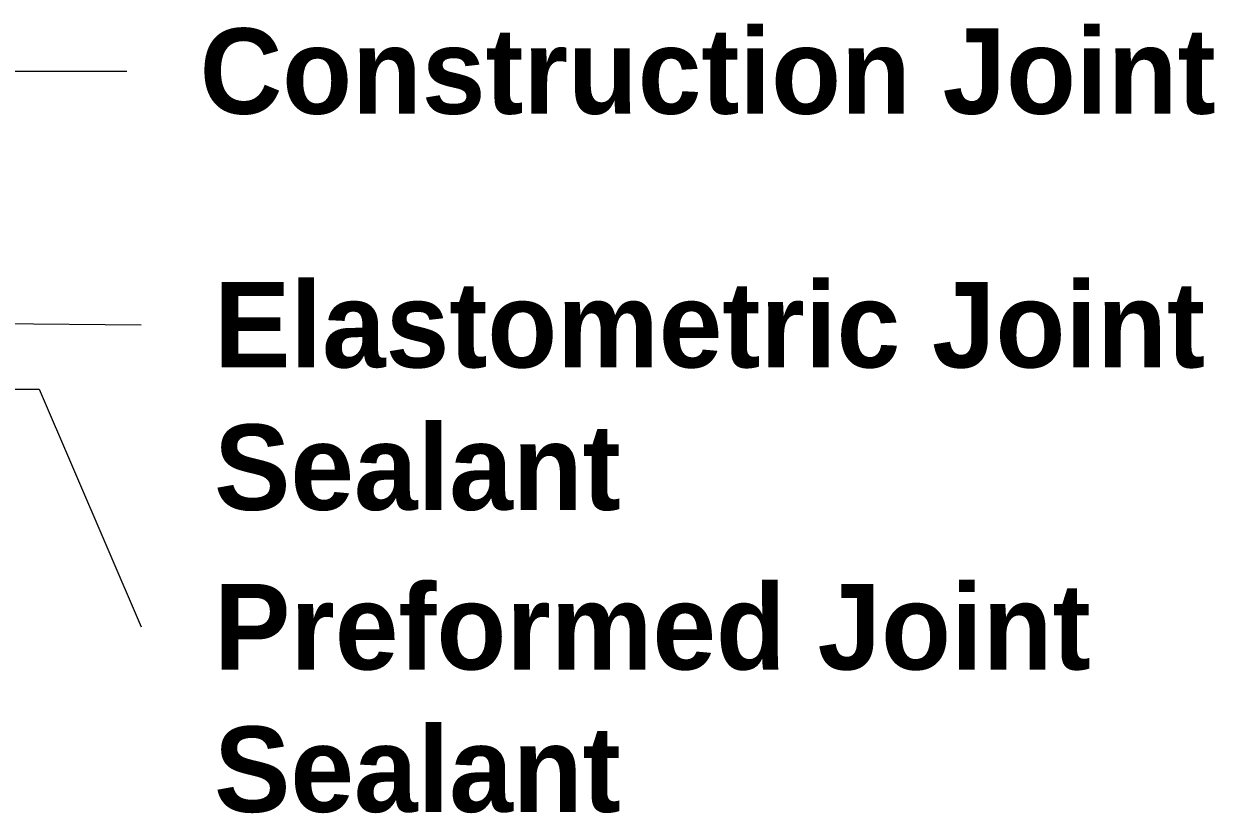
# Model space of a CAD drawing. Header units: inches. Extents: x -19229 to -222, y -6301 to 12387.
# Drawn here: x -284.3 to -221.6, y 6194.3 to 6235.9 of the extents above; entities that cross this region are included whole.
import ezdxf

# ---------------------------------------------------------------- set-up
doc = ezdxf.new("R2010")
doc.units = ezdxf.units.IN
doc.header["$MEASUREMENT"] = 0
doc.layers.add('G-ANNO-TEXT', color=231, linetype='Continuous', lineweight=9)
doc.styles.add('Century Gothic_B', font='', dxfattribs={"height": 4.5})
doc.styles.get('Century Gothic_B').set_extended_font_data('Century Gothic', bold=True)

msp = doc.modelspace()

# ---------------------------------------------------------------- linework, layer by layer
at = {"layer": 'G-ANNO-TEXT', "color": 147, "lineweight": 20}
for p, q in [((-289.17791, 6233.36722), (-278.85425, 6233.36722)), ((-298.13391, 6220.2038), (-278.09328, 6220.01181)), ((-298.34333, 6216.62565), (-283.47179, 6216.62565)), ((-283.47179, 6216.62565), (-278.09328, 6204.11032))]:
    msp.add_line(p, q, dxfattribs=at)

# ---------------------------------------------------------------- texts
at = {"layer": 'G-ANNO-TEXT', "color": 147, "lineweight": 20, "char_height": 4.5, "attachment_point": 1, "style": 'Century Gothic_B'}
for s, insert, width in [('Construction Joint', (-275.01425, 6235.61722), 66.8115), ('Elastometric Joint ', (-274.25328, 6222.26181), 65.9025), ('Sealant', (-274.25328, 6214.76181), 28.179), ('Preformed Joint ', (-274.25328, 6206.36032), 60.4485), ('Sealant', (-274.25328, 6198.86032), 28.179)]:
    msp.add_mtext(s, dxfattribs=dict(at, insert=insert, width=width))

doc.saveas('drawing.dxf')
